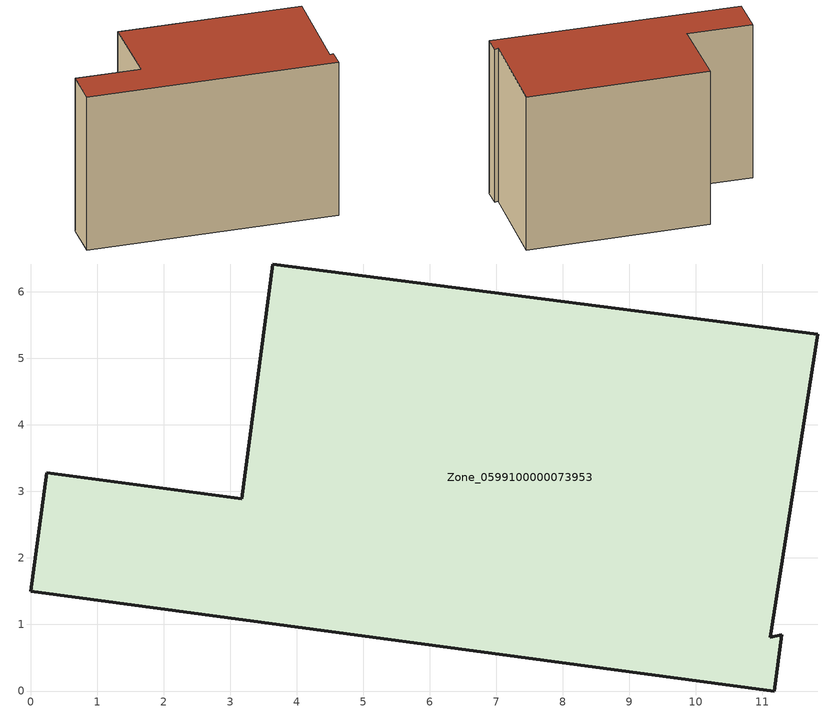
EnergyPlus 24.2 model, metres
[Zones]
Zone_0599100000073953
 floor ground (C_G): 11.18,0 0,1.5 0.24,3.28 3.17,2.89 3.64,6.42 11.83,5.37 11.12,0.81 11.29,0.84 z0
 wall outside (C_F): 3.17,2.89 0.24,3.28 0,1.5 11.18,0 11.29,0.84 11.12,0.81 11.83,5.37 3.64,6.42 3.17,2.89 z0:7.44
 roof outside (C_R): 11.29,0.84 11.12,0.81 11.83,5.37 3.64,6.42 3.17,2.89 0.24,3.28 0,1.5 11.18,0 z7.44
[BUILDING]
Pand.0599100000073953: North Axis=0; Terrain=City; Loads Convergence Tolerance Value=0.04; Temperature Convergence Tolerance Value=0.4; Solar Distribution=FullExterior; Maximum Number of Warmup Days=25; Minimum Number of Warmup Days=1
[Site:Location]
Rotterdam.The.Hague.AP_ZH_NLD Design_Conditions: Latitude=51.96; Longitude=4.45; Time Zone=1; Elevation=-4.5
[SITE:GROUNDTEMPERATURE:BUILDINGSURFACE]
18, 18, 18, 18, 18, 18, 18, 18, 18, 18, 18, 18
[MATERIAL] Thermal Absorptance=0.9; Solar Absorptance=0.7; Visible Absorptance=0.7
Name | Roughness | Thickness | Conductivity | Density | Specific Heat
G.TI.1975-1991 | MediumSmooth | 0.15 | 0.288461 | 540 | 1210
F.TI.1975-1991 | Rough | 0.3 | 0.230769 | 1920 | 840
R.TI.1975-1991 | MediumRough | 0.2 | 0.153846 | 1500 | 1000
[CONSTRUCTION]
C_G: G.TI.1975-1991
C_F: F.TI.1975-1991
C_R: R.TI.1975-1991
[ZONE]
Zone_0599100000073953: Type=1; Multiplier=1; Ceiling Height=Autocalculate; Volume=Autocalculate; Floor Area=autocalculate; Part of Total Floor Area=Yes
[ZONEINFILTRATION:DESIGNFLOWRATE]
Infil_Zone_0599100000073953: Zone or ZoneList or Space or SpaceList=Zone_0599100000073953; Schedule=AlwaysOn; Design Flow Rate Calculation Method=Flow/Area; Flow Rate per Floor Area=0.003; Constant Term Coefficient=1; Temperature Term Coefficient=0; Velocity Term Coefficient=0; Velocity Squared Term Coefficient=0
[HVACTEMPLATE:ZONE:IDEALLOADSAIRSYSTEM]
Zone_0599100000073953: Maximum Heating Supply Air Temperature=50; Minimum Cooling Supply Air Temperature=13; Maximum Heating Supply Air Humidity Ratio=0.0156; Minimum Cooling Supply Air Humidity Ratio=0.0077; Heating Limit=NoLimit; Cooling Limit=NoLimit; Dehumidification Control Type=ConstantSensibleHeatRatio; Cooling Sensible Heat Ratio=0.7; Dehumidification Setpoint=60; Humidification Control Type=None; Humidification Setpoint=30; Outdoor Air Method=None; Outdoor Air Flow Rate per Person=0.00944; Outdoor Air Flow Rate per Zone Floor Area=0; Outdoor Air Flow Rate per Zone=0; Demand Controlled Ventilation Type=None; Outdoor Air Economizer Type=NoEconomizer; Heat Recovery Type=None; Sensible Heat Recovery Effectiveness=0.7; Latent Heat Recovery Effectiveness=0.65
[ZONECONTROL:THERMOSTAT]
ThermostatControl_Zone_0599100000073953: Zone or ZoneList=Zone_0599100000073953; Control Type Schedule=DualSetpointControlType; Control 1=Thermostat_Zone_0599100000073953; Temperature Difference Between Cutout And Setpoint=0
[THERMOSTATSETPOINT:DUALSETPOINT]
Thermostat_Zone_0599100000073953: Heating Setpoint Temperature Schedule=HeatingSetpoint_Zone_0599100000073953; Cooling Setpoint Temperature Schedule=CoolingSetpoint_Zone_0599100000073953
[SCHEDULE:COMPACT]
HeatingSetpoint_Zone_0599100000073953: Through: 12/31, For: AllDays, Until: 24:00, 21
CoolingSetpoint_Zone_0599100000073953: Through: 12/31, For: AllDays, Until: 24:00, 24
DualSetpointControlType: Through: 12/31, For: AllDays, Until: 24:00, 4
AlwaysOn: Through: 12/31, For: AllDays, Until: 24:00, 1
